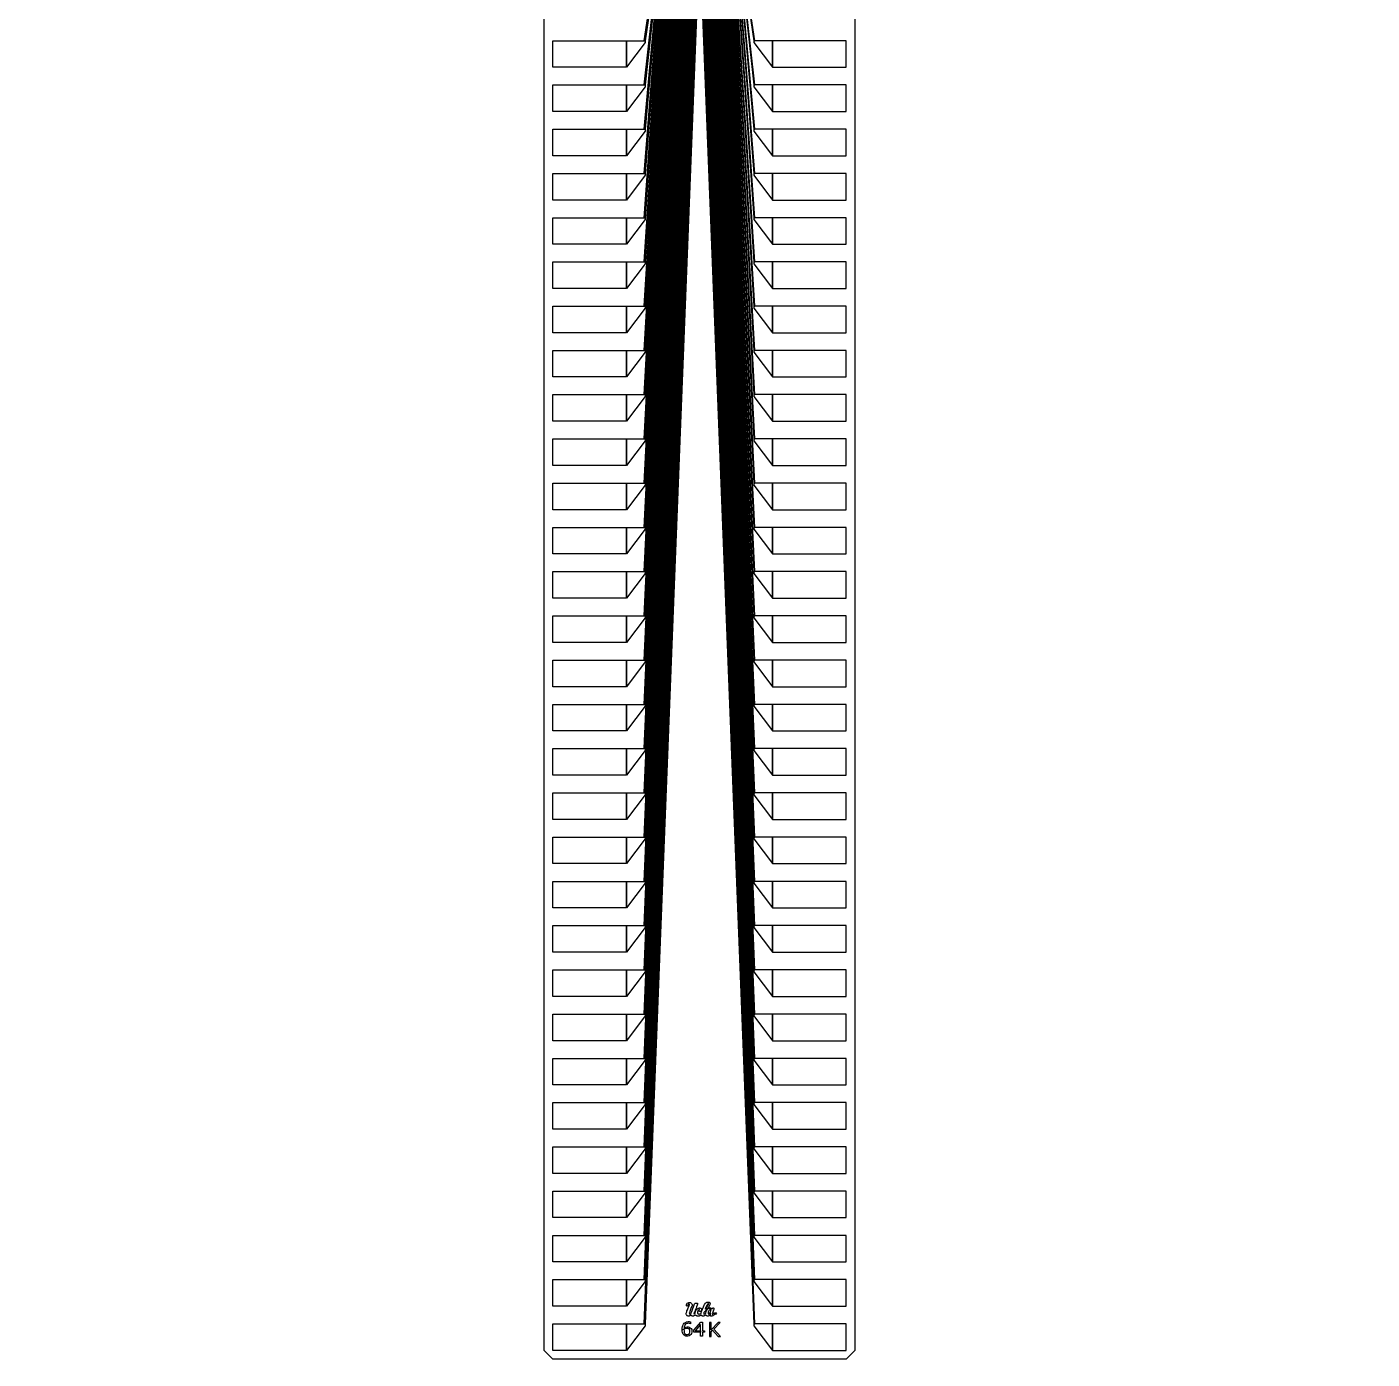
# Model space of a CAD drawing. Header units: inches. Extents: x 106592 to 209533, y 57057 to 74911.
# Drawn here: x 131360 to 134450, y 57077 to 60136 of the extents above; entities that cross this region are included whole.
import ezdxf

# ---------------------------------------------------------------- set-up
doc = ezdxf.new("R2010")
doc.units = ezdxf.units.IN
doc.header["$MEASUREMENT"] = 0
for name, color, linetype in [('metal', 221, 'Continuous'), ('nitride window', 40, 'Continuous'), ('profile', 140, 'Continuous')]:
    doc.layers.add(name, color=color, linetype=linetype)

msp = doc.modelspace()

# ---------------------------------------------------------------- linework, layer by layer
at = {"layer": 'metal'}
for points in [[(132870.8, 60317.1), (132872.4, 60317.1), (132780, 58173.7), (132777.9, 58173.7)], [(132780, 58275.3), (132777.9, 58275.3), (132867.6, 60317.1), (132869.2, 60317.1)], [(132864.4, 60317.1), (132866, 60317.1), (132780, 58376.9), (132777.9, 58376.9)], [(132780, 58478.5), (132777.9, 58478.5), (132861.2, 60317.1), (132862.8, 60317.1)], [(132780, 58580.1), (132777.9, 58580.1), (132858, 60317.1), (132859.6, 60317.1)], [(132854.8, 60317.1), (132856.4, 60317.1), (132780, 58681.7), (132777.9, 58681.7)], [(132874, 60317.1), (132875.6, 60317.1), (132780, 58072.1), (132777.9, 58072.1)], [(132877.2, 60317.1), (132878.8, 60317.1), (132780, 57970.5), (132777.9, 57970.5)], [(132902.8, 60317.1), (132904.4, 60317.1), (132780, 57157.7), (132777.9, 57157.7)], [(132899.6, 60317.1), (132901.2, 60317.1), (132780, 57259.3), (132777.9, 57259.3)], [(132880.4, 60317.1), (132882, 60317.1), (132780, 57868.9), (132777.9, 57868.9)], [(132780, 57767.3), (132777.9, 57767.3), (132883.6, 60317.1), (132885.2, 60317.1)], [(132780, 57665.7), (132777.9, 57665.7), (132886.8, 60317.1), (132888.4, 60317.1)], [(132890, 60317.1), (132891.6, 60317.1), (132780, 57564.1), (132777.9, 57564.1)], [(132780, 57462.5), (132777.9, 57462.5), (132893.2, 60317.1), (132894.8, 60317.1)], [(132896.4, 60317.1), (132898, 60317.1), (132780, 57360.9), (132777.9, 57360.9)], [(132845.2, 60317.1), (132846.8, 60317.1), (132780, 58986.6), (132777.9, 58986.6)], [(132780, 59088.2), (132777.9, 59088.2), (132842, 60317.1), (132843.6, 60317.1)], [(132838.8, 60317.1), (132840.4, 60317.1), (132780, 59189.8), (132777.9, 59189.8)], [(132780, 59291.4), (132777.9, 59291.4), (132835.6, 60317.1), (132837.2, 60317.1)], [(132780, 59393), (132777.9, 59393), (132832.4, 60317.1), (132834, 60317.1)], [(132829.2, 60317.1), (132830.8, 60317.1), (132780, 59494.6), (132777.9, 59494.6)], [(132848.4, 60317.1), (132850, 60317.1), (132780, 58885), (132777.9, 58885)], [(132851.6, 60317.1), (132853.2, 60317.1), (132780, 58783.3), (132777.9, 58783.3)], [(132826, 60317.1), (132827.6, 60317.1), (132780, 59596.2), (132777.9, 59596.2)], [(132822.8, 60317.1), (132824.4, 60317.1), (132780, 59697.8), (132777.9, 59697.8)], [(132780, 60104.2), (132777.9, 60104.2), (132810, 60317.1), (132811.6, 60317.1)], [(132813.2, 60317.1), (132814.8, 60317.1), (132780, 60002.6), (132777.9, 60002.6)], [(132780, 59901), (132777.9, 59901), (132816.4, 60317.1), (132818, 60317.1)], [(132819.6, 60317.1), (132821.2, 60317.1), (132780, 59799.4), (132777.9, 59799.4)], [(132907.6, 60317.1), (132906, 60317.1), (133030.3, 57157.7), (133032.4, 57157.7)], [(132910.8, 60317.1), (132909.2, 60317.1), (133030.3, 57259.3), (133032.4, 57259.3)], [(132914, 60317.1), (132912.4, 60317.1), (133030.3, 57360.9), (133032.4, 57360.9)], [(133030.3, 57462.5), (133032.4, 57462.5), (132917.2, 60317.1), (132915.6, 60317.1)], [(132920.4, 60317.1), (132918.8, 60317.1), (133030.3, 57564.1), (133032.4, 57564.1)], [(133030.3, 57665.7), (133032.4, 57665.7), (132923.6, 60317.1), (132922, 60317.1)], [(133030.3, 57767.3), (133032.4, 57767.3), (132926.8, 60317.1), (132925.2, 60317.1)], [(132930, 60317.1), (132928.4, 60317.1), (133030.3, 57868.9), (133032.4, 57868.9)], [(132933.2, 60317.1), (132931.6, 60317.1), (133030.3, 57970.5), (133032.4, 57970.5)], [(132936.4, 60317.1), (132934.8, 60317.1), (133030.3, 58072.1), (133032.4, 58072.1)], [(132939.6, 60317.1), (132938, 60317.1), (133030.3, 58173.7), (133032.4, 58173.7)], [(133030.3, 58275.3), (133032.4, 58275.3), (132942.8, 60317.1), (132941.2, 60317.1)], [(132946, 60317.1), (132944.4, 60317.1), (133030.3, 58376.9), (133032.4, 58376.9)], [(133030.3, 58478.5), (133032.4, 58478.5), (132949.2, 60317.1), (132947.6, 60317.1)], [(133030.3, 58580.1), (133032.4, 58580.1), (132952.4, 60317.1), (132950.8, 60317.1)], [(132955.6, 60317.1), (132954, 60317.1), (133030.3, 58681.7), (133032.4, 58681.7)], [(132958.8, 60317.1), (132957.2, 60317.1), (133030.3, 58783.3), (133032.4, 58783.3)], [(132962, 60317.1), (132960.4, 60317.1), (133030.3, 58885), (133032.4, 58885)], [(132965.2, 60317.1), (132963.6, 60317.1), (133030.3, 58986.6), (133032.4, 58986.6)], [(133030.3, 59088.2), (133032.4, 59088.2), (132968.4, 60317.1), (132966.8, 60317.1)], [(132971.6, 60317.1), (132970, 60317.1), (133030.3, 59189.8), (133032.4, 59189.8)], [(133030.3, 59291.4), (133032.4, 59291.4), (132974.8, 60317.1), (132973.2, 60317.1)], [(133030.3, 59393), (133032.4, 59393), (132978, 60317.1), (132976.4, 60317.1)], [(132981.2, 60317.1), (132979.6, 60317.1), (133030.3, 59494.6), (133032.4, 59494.6)], [(132984.4, 60317.1), (132982.8, 60317.1), (133030.3, 59596.2), (133032.4, 59596.2)], [(132987.6, 60317.1), (132986, 60317.1), (133030.3, 59697.8), (133032.4, 59697.8)], [(132990.8, 60317.1), (132989.2, 60317.1), (133030.3, 59799.4), (133032.4, 59799.4)], [(133030.3, 59901), (133032.4, 59901), (132994, 60317.1), (132992.4, 60317.1)], [(132997.2, 60317.1), (132995.6, 60317.1), (133030.3, 60002.6), (133032.4, 60002.6)], [(133030.3, 60104.2), (133032.4, 60104.2), (133000.4, 60317.1), (132998.8, 60317.1)], [(132568.4, 60104.2), (132737.7, 60104.2), (132737.7, 60043.2), (132568.4, 60043.2)], [(132737.7, 60043.2), (132737.7, 60104.2), (132780, 60104.2), (132780, 60100), (132737.7, 60043.2)], [(133072.6, 60043.2), (133072.6, 60104.2), (133030.3, 60104.2), (133030.3, 60100), (133072.6, 60043.2)], [(133242, 60104.2), (133072.6, 60104.2), (133072.6, 60043.2), (133242, 60043.2)], [(132568.4, 60002.6), (132737.7, 60002.6), (132737.7, 59941.6), (132568.4, 59941.6)], [(132737.7, 59941.6), (132737.7, 60002.6), (132780, 60002.6), (132780, 59998.4), (132737.7, 59941.6)], [(133072.6, 59941.6), (133072.6, 60002.6), (133030.3, 60002.6), (133030.3, 59998.4), (133072.6, 59941.6)], [(133242, 60002.6), (133072.6, 60002.6), (133072.6, 59941.6), (133242, 59941.6)], [(132568.4, 59901), (132737.7, 59901), (132737.7, 59840), (132568.4, 59840)], [(132737.7, 59840), (132737.7, 59901), (132780, 59901), (132780, 59896.8), (132737.7, 59840)], [(133072.6, 59840), (133072.6, 59901), (133030.3, 59901), (133030.3, 59896.8), (133072.6, 59840)], [(133242, 59901), (133072.6, 59901), (133072.6, 59840), (133242, 59840)], [(132568.4, 59799.4), (132737.7, 59799.4), (132737.7, 59738.4), (132568.4, 59738.4)], [(132737.7, 59738.4), (132737.7, 59799.4), (132780, 59799.4), (132780, 59795.2), (132737.7, 59738.4)], [(133072.6, 59738.4), (133072.6, 59799.4), (133030.3, 59799.4), (133030.3, 59795.2), (133072.6, 59738.4)], [(133242, 59799.4), (133072.6, 59799.4), (133072.6, 59738.4), (133242, 59738.4)], [(132568.4, 59697.8), (132737.7, 59697.8), (132737.7, 59636.8), (132568.4, 59636.8)], [(132737.7, 59636.8), (132737.7, 59697.8), (132780, 59697.8), (132780, 59693.5), (132737.7, 59636.8)], [(133072.6, 59636.8), (133072.6, 59697.8), (133030.3, 59697.8), (133030.3, 59693.5), (133072.6, 59636.8)], [(133242, 59697.8), (133072.6, 59697.8), (133072.6, 59636.8), (133242, 59636.8)], [(132568.4, 59596.2), (132737.7, 59596.2), (132737.7, 59535.2), (132568.4, 59535.2)], [(132737.7, 59535.2), (132737.7, 59596.2), (132780, 59596.2), (132780, 59591.9), (132737.7, 59535.2)], [(133072.6, 59535.2), (133072.6, 59596.2), (133030.3, 59596.2), (133030.3, 59591.9), (133072.6, 59535.2)], [(133242, 59596.2), (133072.6, 59596.2), (133072.6, 59535.2), (133242, 59535.2)], [(132568.4, 59494.6), (132737.7, 59494.6), (132737.7, 59433.6), (132568.4, 59433.6)], [(132737.7, 59433.6), (132737.7, 59494.6), (132780, 59494.6), (132780, 59490.3), (132737.7, 59433.6)], [(133072.6, 59433.6), (133072.6, 59494.6), (133030.3, 59494.6), (133030.3, 59490.3), (133072.6, 59433.6)], [(133242, 59494.6), (133072.6, 59494.6), (133072.6, 59433.6), (133242, 59433.6)], [(132568.4, 59393), (132737.7, 59393), (132737.7, 59332), (132568.4, 59332)], [(132737.7, 59332), (132737.7, 59393), (132780, 59393), (132780, 59388.7), (132737.7, 59332)], [(133072.6, 59332), (133072.6, 59393), (133030.3, 59393), (133030.3, 59388.7), (133072.6, 59332)], [(133242, 59393), (133072.6, 59393), (133072.6, 59332), (133242, 59332)], [(132568.4, 59291.4), (132737.7, 59291.4), (132737.7, 59230.4), (132568.4, 59230.4)], [(132737.7, 59230.4), (132737.7, 59291.4), (132780, 59291.4), (132780, 59287.1), (132737.7, 59230.4)], [(133072.6, 59230.4), (133072.6, 59291.4), (133030.3, 59291.4), (133030.3, 59287.1), (133072.6, 59230.4)], [(133242, 59291.4), (133072.6, 59291.4), (133072.6, 59230.4), (133242, 59230.4)], [(132568.4, 59189.8), (132737.7, 59189.8), (132737.7, 59128.8), (132568.4, 59128.8)], [(132737.7, 59128.8), (132737.7, 59189.8), (132780, 59189.8), (132780, 59185.5), (132737.7, 59128.8)], [(133072.6, 59128.8), (133072.6, 59189.8), (133030.3, 59189.8), (133030.3, 59185.5), (133072.6, 59128.8)], [(133242, 59189.8), (133072.6, 59189.8), (133072.6, 59128.8), (133242, 59128.8)], [(132568.4, 59088.2), (132737.7, 59088.2), (132737.7, 59027.2), (132568.4, 59027.2)], [(132737.7, 59027.2), (132737.7, 59088.2), (132780, 59088.2), (132780, 59083.9), (132737.7, 59027.2)], [(133072.6, 59027.2), (133072.6, 59088.2), (133030.3, 59088.2), (133030.3, 59083.9), (133072.6, 59027.2)], [(133242, 59088.2), (133072.6, 59088.2), (133072.6, 59027.2), (133242, 59027.2)], [(132568.4, 58986.6), (132737.7, 58986.6), (132737.7, 58925.6), (132568.4, 58925.6)], [(132737.7, 58925.6), (132737.7, 58986.6), (132780, 58986.6), (132780, 58982.3), (132737.7, 58925.6)], [(133072.6, 58925.6), (133072.6, 58986.6), (133030.3, 58986.6), (133030.3, 58982.3), (133072.6, 58925.6)], [(133242, 58986.6), (133072.6, 58986.6), (133072.6, 58925.6), (133242, 58925.6)], [(132568.4, 58885), (132737.7, 58885), (132737.7, 58824), (132568.4, 58824)], [(132737.7, 58824), (132737.7, 58885), (132780, 58885), (132780, 58880.7), (132737.7, 58824)], [(133072.6, 58824), (133072.6, 58885), (133030.3, 58885), (133030.3, 58880.7), (133072.6, 58824)], [(133242, 58885), (133072.6, 58885), (133072.6, 58824), (133242, 58824)], [(132568.4, 58783.3), (132737.7, 58783.3), (132737.7, 58722.4), (132568.4, 58722.4)], [(132737.7, 58722.4), (132737.7, 58783.3), (132780, 58783.3), (132780, 58779.1), (132737.7, 58722.4)], [(133072.6, 58722.4), (133072.6, 58783.3), (133030.3, 58783.3), (133030.3, 58779.1), (133072.6, 58722.4)], [(133242, 58783.3), (133072.6, 58783.3), (133072.6, 58722.4), (133242, 58722.4)], [(132568.4, 58681.7), (132737.7, 58681.7), (132737.7, 58620.8), (132568.4, 58620.8)], [(132737.7, 58620.8), (132737.7, 58681.7), (132780, 58681.7), (132780, 58677.5), (132737.7, 58620.8)], [(133072.6, 58620.8), (133072.6, 58681.7), (133030.3, 58681.7), (133030.3, 58677.5), (133072.6, 58620.8)], [(133242, 58681.7), (133072.6, 58681.7), (133072.6, 58620.8), (133242, 58620.8)], [(132568.4, 58580.1), (132737.7, 58580.1), (132737.7, 58519.2), (132568.4, 58519.2)], [(132737.7, 58519.2), (132737.7, 58580.1), (132780, 58580.1), (132780, 58575.9), (132737.7, 58519.2)], [(133072.6, 58519.2), (133072.6, 58580.1), (133030.3, 58580.1), (133030.3, 58575.9), (133072.6, 58519.2)], [(133242, 58580.1), (133072.6, 58580.1), (133072.6, 58519.2), (133242, 58519.2)], [(132568.4, 58478.5), (132737.7, 58478.5), (132737.7, 58417.6), (132568.4, 58417.6)], [(132737.7, 58417.6), (132737.7, 58478.5), (132780, 58478.5), (132780, 58474.3), (132737.7, 58417.6)], [(133072.6, 58417.6), (133072.6, 58478.5), (133030.3, 58478.5), (133030.3, 58474.3), (133072.6, 58417.6)], [(133242, 58478.5), (133072.6, 58478.5), (133072.6, 58417.6), (133242, 58417.6)], [(132568.4, 58376.9), (132737.7, 58376.9), (132737.7, 58316), (132568.4, 58316)], [(132737.7, 58316), (132737.7, 58376.9), (132780, 58376.9), (132780, 58372.7), (132737.7, 58316)], [(133072.6, 58316), (133072.6, 58376.9), (133030.3, 58376.9), (133030.3, 58372.7), (133072.6, 58316)], [(133242, 58376.9), (133072.6, 58376.9), (133072.6, 58316), (133242, 58316)], [(132568.4, 58275.3), (132737.7, 58275.3), (132737.7, 58214.4), (132568.4, 58214.4)], [(132737.7, 58214.4), (132737.7, 58275.3), (132780, 58275.3), (132780, 58271.1), (132737.7, 58214.4)], [(133072.6, 58214.4), (133072.6, 58275.3), (133030.3, 58275.3), (133030.3, 58271.1), (133072.6, 58214.4)], [(133242, 58275.3), (133072.6, 58275.3), (133072.6, 58214.4), (133242, 58214.4)], [(132568.4, 58173.7), (132737.7, 58173.7), (132737.7, 58112.8), (132568.4, 58112.8)], [(132737.7, 58112.8), (132737.7, 58173.7), (132780, 58173.7), (132780, 58169.5), (132737.7, 58112.8)], [(133072.6, 58112.8), (133072.6, 58173.7), (133030.3, 58173.7), (133030.3, 58169.5), (133072.6, 58112.8)], [(133242, 58173.7), (133072.6, 58173.7), (133072.6, 58112.8), (133242, 58112.8)], [(132568.4, 58072.1), (132737.7, 58072.1), (132737.7, 58011.2), (132568.4, 58011.2)], [(132737.7, 58011.2), (132737.7, 58072.1), (132780, 58072.1), (132780, 58067.9), (132737.7, 58011.2)], [(133072.6, 58011.2), (133072.6, 58072.1), (133030.3, 58072.1), (133030.3, 58067.9), (133072.6, 58011.2)], [(133242, 58072.1), (133072.6, 58072.1), (133072.6, 58011.2), (133242, 58011.2)], [(132568.4, 57970.5), (132737.7, 57970.5), (132737.7, 57909.6), (132568.4, 57909.6)], [(132737.7, 57909.6), (132737.7, 57970.5), (132780, 57970.5), (132780, 57966.3), (132737.7, 57909.6)], [(133072.6, 57909.6), (133072.6, 57970.5), (133030.3, 57970.5), (133030.3, 57966.3), (133072.6, 57909.6)], [(133242, 57970.5), (133072.6, 57970.5), (133072.6, 57909.6), (133242, 57909.6)], [(132568.4, 57868.9), (132737.7, 57868.9), (132737.7, 57807.9), (132568.4, 57807.9)], [(132737.7, 57807.9), (132737.7, 57868.9), (132780, 57868.9), (132780, 57864.7), (132737.7, 57807.9)], [(133072.6, 57807.9), (133072.6, 57868.9), (133030.3, 57868.9), (133030.3, 57864.7), (133072.6, 57807.9)], [(133242, 57868.9), (133072.6, 57868.9), (133072.6, 57807.9), (133242, 57807.9)], [(132568.4, 57767.3), (132737.7, 57767.3), (132737.7, 57706.3), (132568.4, 57706.3)], [(132737.7, 57706.3), (132737.7, 57767.3), (132780, 57767.3), (132780, 57763.1), (132737.7, 57706.3)], [(133072.6, 57706.3), (133072.6, 57767.3), (133030.3, 57767.3), (133030.3, 57763.1), (133072.6, 57706.3)], [(133242, 57767.3), (133072.6, 57767.3), (133072.6, 57706.3), (133242, 57706.3)], [(132568.4, 57665.7), (132737.7, 57665.7), (132737.7, 57604.7), (132568.4, 57604.7)], [(132737.7, 57604.7), (132737.7, 57665.7), (132780, 57665.7), (132780, 57661.5), (132737.7, 57604.7)], [(133072.6, 57604.7), (133072.6, 57665.7), (133030.3, 57665.7), (133030.3, 57661.5), (133072.6, 57604.7)], [(133242, 57665.7), (133072.6, 57665.7), (133072.6, 57604.7), (133242, 57604.7)], [(132568.4, 57564.1), (132737.7, 57564.1), (132737.7, 57503.1), (132568.4, 57503.1)], [(132737.7, 57503.1), (132737.7, 57564.1), (132780, 57564.1), (132780, 57559.9), (132737.7, 57503.1)], [(133072.6, 57503.1), (133072.6, 57564.1), (133030.3, 57564.1), (133030.3, 57559.9), (133072.6, 57503.1)], [(133242, 57564.1), (133072.6, 57564.1), (133072.6, 57503.1), (133242, 57503.1)], [(132568.4, 57462.5), (132737.7, 57462.5), (132737.7, 57401.5), (132568.4, 57401.5)], [(132737.7, 57401.5), (132737.7, 57462.5), (132780, 57462.5), (132780, 57458.3), (132737.7, 57401.5)], [(133072.6, 57401.5), (133072.6, 57462.5), (133030.3, 57462.5), (133030.3, 57458.3), (133072.6, 57401.5)], [(133242, 57462.5), (133072.6, 57462.5), (133072.6, 57401.5), (133242, 57401.5)], [(132568.4, 57360.9), (132737.7, 57360.9), (132737.7, 57299.9), (132568.4, 57299.9)], [(132737.7, 57299.9), (132737.7, 57360.9), (132780, 57360.9), (132780, 57356.7), (132737.7, 57299.9)], [(133072.6, 57299.9), (133072.6, 57360.9), (133030.3, 57360.9), (133030.3, 57356.7), (133072.6, 57299.9)], [(133242, 57360.9), (133072.6, 57360.9), (133072.6, 57299.9), (133242, 57299.9)], [(132568.4, 57259.3), (132737.7, 57259.3), (132737.7, 57198.3), (132568.4, 57198.3)], [(132737.7, 57198.3), (132737.7, 57259.3), (132780, 57259.3), (132780, 57255.1), (132737.7, 57198.3)], [(133072.6, 57198.3), (133072.6, 57259.3), (133030.3, 57259.3), (133030.3, 57255.1), (133072.6, 57198.3)], [(133242, 57259.3), (133072.6, 57259.3), (133072.6, 57198.3), (133242, 57198.3)], [(132876.5, 57198.6), (132875.6, 57198.9), (132875.2, 57200), (132875.3, 57202), (132877.2, 57205), (132878.8, 57205.9), (132880.5, 57206.6), (132882.1, 57206.8), (132883.1, 57206.8), (132884.2, 57206.6), (132885.4, 57206.1), (132886.4, 57205.4), (132887, 57204.6), (132887.7, 57203.2), (132888.2, 57201.9), (132888.2, 57200.7), (132888, 57199.2), (132887.3, 57197.4), (132886.4, 57195.1), (132882.7, 57186.1), (132881.9, 57183.3), (132881.8, 57182), (132882, 57180.8), (132882.8, 57180.2), (132883.8, 57180.1), (132884.5, 57180.5), (132885.3, 57181.4), (132885.8, 57182.3), (132886.4, 57183.3), (132887.1, 57184.8), (132887.6, 57186.2), (132894, 57203.8), (132894.6, 57204.5), (132895.3, 57205), (132896.1, 57205.1), (132897.9, 57205.2), (132899, 57205.1), (132899.7, 57205), (132900.8, 57204.6), (132901, 57204.1), (132900.6, 57203.1), (132899.6, 57200.3), (132898.4, 57196.8), (132898, 57195.4), (132897.3, 57193.8), (132896.2, 57190.9), (132894.1, 57185.5), (132893.3, 57183.6), (132892.7, 57182.1), (132892.5, 57181.1), (132892.8, 57180.2), (132893.5, 57180.4), (132894.8, 57181.4), (132895.1, 57182.2), (132895.5, 57184), (132895.8, 57185.4), (132896.1, 57186.3), (132896.7, 57187.7), (132897.6, 57189.2), (132898.6, 57190.7), (132899.7, 57191.7), (132901.5, 57193), (132902.7, 57193.6), (132904.2, 57194), (132905.3, 57194.1), (132906.3, 57194.1), (132907.1, 57193.9), (132908.1, 57193.5), (132908.9, 57192.8), (132909.6, 57191.8), (132909.9, 57190.6), (132910, 57189.8), (132909.8, 57188.6), (132909.1, 57187.4), (132908.3, 57186.7), (132907.5, 57186.3), (132906.4, 57186.2), (132905.4, 57186.3), (132904.8, 57186.5), (132904.4, 57186.8), (132904, 57187.5), (132903.8, 57188.4), (132904.1, 57189.2), (132904.4, 57189.6), (132904.9, 57190), (132905, 57190.4), (132904.5, 57190.5), (132904, 57190.2), (132903.4, 57189.7), (132902.8, 57189), (132902.3, 57188.3), (132901.7, 57187.2), (132901.2, 57186.2), (132900.9, 57185.4), (132900.7, 57184.4), (132900.7, 57183.5), (132900.8, 57182.8), (132900.8, 57182.2), (132901, 57181.7), (132901.2, 57181.3), (132901.6, 57180.9), (132902.1, 57180.5), (132902.7, 57180.3), (132903.5, 57180.2), (132904.2, 57180.2), (132905.9, 57180.6), (132906.8, 57181), (132908.1, 57181.7), (132908.9, 57182.1), (132909.2, 57182.5), (132910.1, 57185.7), (132912, 57191.2), (132914.1, 57196.9), (132915.9, 57200.4), (132916.8, 57201.9), (132918.7, 57204.8), (132919.6, 57205.8), (132920.9, 57206.7), (132922.2, 57207.3), (132923.5, 57207.7), (132924.4, 57207.7), (132925.4, 57207.7), (132926.4, 57207.6), (132927.4, 57207.3), (132928.1, 57206.9), (132928.7, 57206.4), (132929.1, 57205.6), (132929.3, 57203.9), (132929.1, 57202.6), (132928.7, 57201.3), (132928, 57199.8), (132927.2, 57198.3), (132925.6, 57195.7), (132924.4, 57193.9), (132923.1, 57192.1), (132919, 57192.1), (132920.6, 57193.9), (132922.6, 57197.1), (132924.4, 57200.1), (132925.6, 57202.4), (132925.9, 57203.3), (132926, 57203.7), (132925.9, 57204.3), (132925.7, 57204.4), (132925.1, 57204.1), (132924.5, 57203.6), (132924, 57202.8), (132923.2, 57201.7), (132922.8, 57201), (132922.1, 57200), (132921.4, 57198.9), (132920.9, 57197.9), (132920.4, 57197), (132919.9, 57195.9), (132919.2, 57194.5), (132918.8, 57193.5), (132918.4, 57192.3), (132918.2, 57191.6), (132918, 57191), (132919, 57192), (132923, 57192.1), (132922.6, 57191.5), (132921.9, 57190.7), (132920.8, 57189.5), (132919.9, 57188.6), (132918.7, 57187.2), (132917.8, 57186.2), (132916.9, 57185.3), (132915.8, 57184.4), (132915.5, 57183.8), (132915.4, 57183.1), (132915.2, 57182.4), (132915.1, 57181.5), (132915.1, 57180.7), (132915.3, 57180.2), (132916.1, 57180.1), (132917.4, 57180.4), (132918.4, 57180.9), (132919.2, 57181.4), (132919.6, 57181.8), (132919.8, 57182), (132919.8, 57182.5), (132919.9, 57183.2), (132920, 57184), (132920.3, 57185.3), (132920.8, 57186.7), (132921.2, 57187.6), (132921.9, 57189), (132922.7, 57190.1), (132923.6, 57191.2), (132924.5, 57192), (132925.5, 57192.7), (132926.9, 57193.4), (132928.1, 57193.9), (132929.1, 57194.1), (132930.1, 57194.1), (132930.7, 57194.1), (132931.4, 57194), (132932.3, 57193.6), (132933, 57193.2), (132933.5, 57192.6), (132933.6, 57192.3), (132934, 57192.5), (132934.4, 57193), (132934.9, 57193.4), (132935.5, 57193.7), (132936, 57193.9), (132936.6, 57194.1), (132937.2, 57194.1), (132937.7, 57194), (132938.2, 57193.6), (132938.4, 57193.2), (132938.4, 57192.3), (132938.4, 57191.5), (132938.1, 57190.7), (132937.5, 57189.1), (132934.8, 57182.5), (132934.5, 57181.5), (132934.4, 57180.6), (132934.6, 57180.2), (132934.9, 57179.9), (132935.6, 57180), (132936.6, 57180.9), (132937.9, 57182), (132939.1, 57182.5), (132940.5, 57182.9), (132941.4, 57183), (132942.4, 57182.9), (132943.6, 57182.7), (132944.5, 57182.3), (132941.6, 57179.3), (132941.3, 57179.5), (132941, 57179.6), (132940.7, 57179.6), (132940.5, 57179.5), (132940, 57179.3), (132939.7, 57179.1), (132939.1, 57178.7), (132937.9, 57177.8), (132936.7, 57177), (132935.8, 57176.4), (132934.7, 57176), (132933.6, 57175.6), (132932.7, 57175.5), (132931.3, 57175.4), (132930.6, 57175.7), (132930, 57176.1), (132929.6, 57176.8), (132929.5, 57177.5), (132929.4, 57178.2), (132929.6, 57184.1), (132930.4, 57186.1), (132931.1, 57187.6), (132931.5, 57188.7), (132931.7, 57189.6), (132931.5, 57190.2), (132931.2, 57190.6), (132930.7, 57190.7), (132929.7, 57190.7), (132929, 57190.3), (132928, 57189.4), (132926.8, 57187.9), (132926, 57186.5), (132925.4, 57184.9), (132925.2, 57183.5), (132925.1, 57182.3), (132925.2, 57181.5), (132925.5, 57180.7), (132925.9, 57180.2), (132926.4, 57180), (132927.2, 57180.3), (132927.9, 57181), (132928.5, 57181.9), (132928.9, 57182.9), (132929.5, 57183.8), (132929.6, 57184), (132929.3, 57177.8), (132928.4, 57177.1), (132927.3, 57176.4), (132926.3, 57175.8), (132925.2, 57175.5), (132924.2, 57175.4), (132922.7, 57175.5), (132921.9, 57175.9), (132921.1, 57176.6), (132920.6, 57177.3), (132920.4, 57178.1), (132919.9, 57177.7), (132918.4, 57176.8), (132917, 57176.2), (132915.7, 57175.7), (132914.2, 57175.4), (132913.2, 57175.3), (132912.1, 57175.5), (132911, 57175.8), (132910.4, 57176.4), (132910, 57176.9), (132909.6, 57177.5), (132909.2, 57178.2), (132908.2, 57177.4), (132907.2, 57176.8), (132906.1, 57176.3), (132905.1, 57175.9), (132904.2, 57175.6), (132903, 57175.4), (132901.9, 57175.3), (132900.9, 57175.3), (132899.7, 57175.5), (132898.8, 57175.9), (132897.7, 57176.4), (132896.7, 57177.2), (132895.9, 57178.1), (132895, 57177.5), (132894.2, 57177), (132893.4, 57176.5), (132892.3, 57175.9), (132891.4, 57175.6), (132890.4, 57175.5), (132889.3, 57175.5), (132888.3, 57175.6), (132887.5, 57176), (132886.8, 57176.7), (132886, 57178.1), (132885.2, 57177.5), (132884.3, 57176.9), (132883.3, 57176.2), (132882.4, 57175.8), (132881.3, 57175.5), (132880, 57175.3), (132878.8, 57175.4), (132877.8, 57175.8), (132877, 57176.2), (132876.3, 57177), (132875.7, 57177.7), (132875.2, 57178.5), (132874.7, 57179.7), (132874.7, 57180.9), (132874.8, 57182.5), (132875.1, 57183.7), (132875.7, 57185.6), (132876.4, 57187.8), (132877.4, 57190.2), (132878.1, 57192), (132879.2, 57194.4), (132880.5, 57197.5), (132881.3, 57199.5), (132882, 57201.3), (132882, 57202.3), (132881.7, 57202.8), (132881.3, 57203), (132880.7, 57203.1), (132880, 57203.2), (132879.2, 57202.7), (132878.8, 57201.9), (132878.4, 57200.8), (132878.2, 57199.9), (132877.8, 57198.9), (132877.3, 57198.6), (132876.8, 57198.5)], [(132568.4, 57157.7), (132737.7, 57157.7), (132737.7, 57096.7), (132568.4, 57096.7)], [(132737.7, 57096.7), (132737.7, 57157.7), (132780, 57157.7), (132780, 57153.4), (132737.7, 57096.7)], [(132884.6, 57162.2), (132884.7, 57158), (132882.1, 57158.8), (132879.8, 57159), (132877.6, 57158.7), (132874.3, 57157.4), (132872.6, 57156.2), (132871.2, 57153.7), (132870.1, 57151), (132869.8, 57148.2), (132871.5, 57149.1), (132873.7, 57150), (132876.7, 57150.5), (132878.9, 57150.5), (132881.8, 57149.8), (132884.1, 57148.4), (132886.1, 57146.7), (132887.3, 57144.3), (132887.7, 57141.9), (132887.8, 57138.9), (132886.9, 57135.5), (132885.4, 57133.2), (132883.8, 57131.8), (132881.2, 57130.2), (132878.5, 57129.4), (132876.1, 57129.4), (132873.4, 57129.6), (132869.6, 57131.6), (132867.3, 57134.1), (132865.8, 57137.7), (132865.2, 57140.7), (132865.1, 57143.8), (132869.5, 57145.1), (132869.7, 57140.8), (132870.3, 57137.8), (132871.6, 57134.8), (132874.5, 57133.3), (132877, 57133.2), (132880.1, 57133.8), (132882.1, 57135.4), (132883.2, 57138.4), (132883.1, 57141.5), (132882.6, 57143.8), (132881.1, 57145.9), (132878.4, 57146.8), (132875, 57146.8), (132871.4, 57146), (132870.3, 57145.6), (132869.5, 57145.2), (132865, 57143.9), (132865, 57144.2), (132865, 57144.4), (132865.1, 57147.8), (132865.8, 57151.5), (132866.8, 57154.2), (132868.1, 57156.6), (132870, 57159), (132872.7, 57160.8), (132875.4, 57162.1), (132877.8, 57162.6), (132879.6, 57162.7), (132881.1, 57162.7), (132882.7, 57162.6), (132883.9, 57162.4)], [(132907.9, 57161.3), (132911.8, 57161.4), (132911.8, 57141.8), (132916.5, 57141.8), (132916.5, 57138.3), (132911.8, 57138.3), (132911.7, 57129.3), (132907.6, 57129.4), (132907.5, 57138.2), (132907.6, 57156), (132895.5, 57141.9), (132907.5, 57141.8), (132907.5, 57138.3), (132892.3, 57138.3), (132892.4, 57143.3)], [(132932.1, 57160.7), (132927.9, 57160.8), (132927.8, 57128.8), (132932.2, 57128.8), (132931.9, 57139.4), (132935.4, 57142.8), (132947.9, 57128.8), (132953.4, 57128.6), (132938.4, 57145.5), (132952.9, 57160.5), (132947.9, 57160.7), (132932.1, 57144)], [(133072.6, 57096.7), (133072.6, 57157.7), (133030.3, 57157.7), (133030.3, 57153.4), (133072.6, 57096.7)], [(133242, 57157.7), (133072.6, 57157.7), (133072.6, 57096.7), (133242, 57096.7)]]:
    msp.add_lwpolyline(points, close=True, dxfattribs=at)
at = {"layer": 'nitride window'}
for points in [[(132568.4, 60104.2), (132737.7, 60104.2), (132737.7, 60043.2), (132568.4, 60043.2)], [(133242, 60104.2), (133072.6, 60104.2), (133072.6, 60043.2), (133242, 60043.2)], [(132568.4, 60002.6), (132737.7, 60002.6), (132737.7, 59941.6), (132568.4, 59941.6)], [(133242, 60002.6), (133072.6, 60002.6), (133072.6, 59941.6), (133242, 59941.6)], [(132568.4, 59901), (132737.7, 59901), (132737.7, 59840), (132568.4, 59840)], [(133242, 59901), (133072.6, 59901), (133072.6, 59840), (133242, 59840)], [(132568.4, 59799.4), (132737.7, 59799.4), (132737.7, 59738.4), (132568.4, 59738.4)], [(133242, 59799.4), (133072.6, 59799.4), (133072.6, 59738.4), (133242, 59738.4)], [(132568.4, 59697.8), (132737.7, 59697.8), (132737.7, 59636.8), (132568.4, 59636.8)], [(133242, 59697.8), (133072.6, 59697.8), (133072.6, 59636.8), (133242, 59636.8)], [(132568.4, 59596.2), (132737.7, 59596.2), (132737.7, 59535.2), (132568.4, 59535.2)], [(133242, 59596.2), (133072.6, 59596.2), (133072.6, 59535.2), (133242, 59535.2)], [(132568.4, 59494.6), (132737.7, 59494.6), (132737.7, 59433.6), (132568.4, 59433.6)], [(133242, 59494.6), (133072.6, 59494.6), (133072.6, 59433.6), (133242, 59433.6)], [(132568.4, 59393), (132737.7, 59393), (132737.7, 59332), (132568.4, 59332)], [(133242, 59393), (133072.6, 59393), (133072.6, 59332), (133242, 59332)], [(132568.4, 59291.4), (132737.7, 59291.4), (132737.7, 59230.4), (132568.4, 59230.4)], [(133242, 59291.4), (133072.6, 59291.4), (133072.6, 59230.4), (133242, 59230.4)], [(132568.4, 59189.8), (132737.7, 59189.8), (132737.7, 59128.8), (132568.4, 59128.8)], [(133242, 59189.8), (133072.6, 59189.8), (133072.6, 59128.8), (133242, 59128.8)], [(132568.4, 59088.2), (132737.7, 59088.2), (132737.7, 59027.2), (132568.4, 59027.2)], [(133242, 59088.2), (133072.6, 59088.2), (133072.6, 59027.2), (133242, 59027.2)], [(132568.4, 58986.6), (132737.7, 58986.6), (132737.7, 58925.6), (132568.4, 58925.6)], [(133242, 58986.6), (133072.6, 58986.6), (133072.6, 58925.6), (133242, 58925.6)], [(132568.4, 58885), (132737.7, 58885), (132737.7, 58824), (132568.4, 58824)], [(133242, 58885), (133072.6, 58885), (133072.6, 58824), (133242, 58824)], [(132568.4, 58783.3), (132737.7, 58783.3), (132737.7, 58722.4), (132568.4, 58722.4)], [(133242, 58783.3), (133072.6, 58783.3), (133072.6, 58722.4), (133242, 58722.4)], [(132568.4, 58681.7), (132737.7, 58681.7), (132737.7, 58620.8), (132568.4, 58620.8)], [(133242, 58681.7), (133072.6, 58681.7), (133072.6, 58620.8), (133242, 58620.8)], [(132568.4, 58580.1), (132737.7, 58580.1), (132737.7, 58519.2), (132568.4, 58519.2)], [(133242, 58580.1), (133072.6, 58580.1), (133072.6, 58519.2), (133242, 58519.2)], [(132568.4, 58478.5), (132737.7, 58478.5), (132737.7, 58417.6), (132568.4, 58417.6)], [(133242, 58478.5), (133072.6, 58478.5), (133072.6, 58417.6), (133242, 58417.6)], [(132568.4, 58376.9), (132737.7, 58376.9), (132737.7, 58316), (132568.4, 58316)], [(133242, 58376.9), (133072.6, 58376.9), (133072.6, 58316), (133242, 58316)], [(132568.4, 58275.3), (132737.7, 58275.3), (132737.7, 58214.4), (132568.4, 58214.4)], [(133242, 58275.3), (133072.6, 58275.3), (133072.6, 58214.4), (133242, 58214.4)], [(132568.4, 58173.7), (132737.7, 58173.7), (132737.7, 58112.8), (132568.4, 58112.8)], [(133242, 58173.7), (133072.6, 58173.7), (133072.6, 58112.8), (133242, 58112.8)], [(132568.4, 58072.1), (132737.7, 58072.1), (132737.7, 58011.2), (132568.4, 58011.2)], [(133242, 58072.1), (133072.6, 58072.1), (133072.6, 58011.2), (133242, 58011.2)], [(132568.4, 57970.5), (132737.7, 57970.5), (132737.7, 57909.6), (132568.4, 57909.6)], [(133242, 57970.5), (133072.6, 57970.5), (133072.6, 57909.6), (133242, 57909.6)], [(132568.4, 57868.9), (132737.7, 57868.9), (132737.7, 57807.9), (132568.4, 57807.9)], [(133242, 57868.9), (133072.6, 57868.9), (133072.6, 57807.9), (133242, 57807.9)], [(132568.4, 57767.3), (132737.7, 57767.3), (132737.7, 57706.3), (132568.4, 57706.3)], [(133242, 57767.3), (133072.6, 57767.3), (133072.6, 57706.3), (133242, 57706.3)], [(132568.4, 57665.7), (132737.7, 57665.7), (132737.7, 57604.7), (132568.4, 57604.7)], [(133242, 57665.7), (133072.6, 57665.7), (133072.6, 57604.7), (133242, 57604.7)], [(132568.4, 57564.1), (132737.7, 57564.1), (132737.7, 57503.1), (132568.4, 57503.1)], [(133242, 57564.1), (133072.6, 57564.1), (133072.6, 57503.1), (133242, 57503.1)], [(132568.4, 57462.5), (132737.7, 57462.5), (132737.7, 57401.5), (132568.4, 57401.5)], [(133242, 57462.5), (133072.6, 57462.5), (133072.6, 57401.5), (133242, 57401.5)], [(132568.4, 57360.9), (132737.7, 57360.9), (132737.7, 57299.9), (132568.4, 57299.9)], [(133242, 57360.9), (133072.6, 57360.9), (133072.6, 57299.9), (133242, 57299.9)], [(132568.4, 57259.3), (132737.7, 57259.3), (132737.7, 57198.3), (132568.4, 57198.3)], [(133242, 57259.3), (133072.6, 57259.3), (133072.6, 57198.3), (133242, 57198.3)], [(132568.4, 57157.7), (132737.7, 57157.7), (132737.7, 57096.7), (132568.4, 57096.7)], [(133242, 57157.7), (133072.6, 57157.7), (133072.6, 57096.7), (133242, 57096.7)]]:
    msp.add_lwpolyline(points, close=True, dxfattribs=at)
at = {"layer": 'profile'}
msp.add_lwpolyline([(131360.2, 60987.4), (134450.2, 60987.4), (134450.2, 60901.4), (133262, 60623.3), (133262, 57096.7), (133242, 57076.7), (132568.4, 57076.7), (132548.4, 57096.7), (132548.4, 60623.3), (131360.2, 60901.4)], close=True, dxfattribs=at)

doc.saveas('drawing.dxf')
